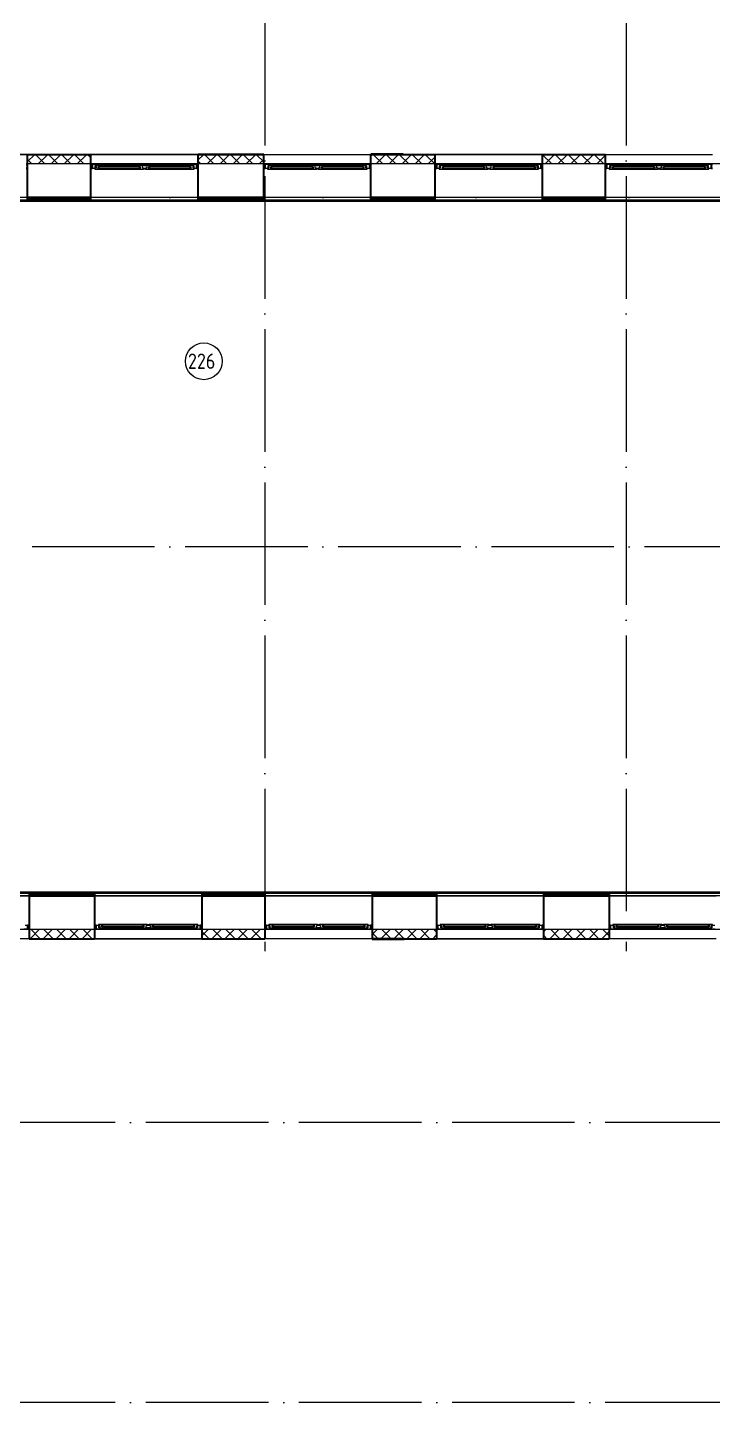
# Model space of a CAD drawing. Header units: millimetres. Extents: x -88595 to 880822, y -1054509 to -148035.
# Drawn here: x 280438 to 291622, y -255522 to -233074 of the extents above; entities that cross this region are included whole.
import ezdxf

# ---------------------------------------------------------------- set-up
doc = ezdxf.new("R2010")
doc.units = ezdxf.units.MM
doc.linetypes.add('ADSK_Линия сетки', pattern=[25, 20, -2.5, 0, -2.5])
for name, color, linetype, lineweight in [('_ Окна', 7, 'Continuous', 30), ('Марки помещений', 7, 'Continuous', 20), ('Оборудование', 7, 'Continuous', 18), ('Окна', 7, 'Continuous', 9), ('Оси', 7, 'Continuous', 9), ('Стены внутренние', 7, 'Continuous', 18), ('Стены наружные', 7, 'Continuous', 18), ('Стены штриховка', 7, 'Continuous', 9)]:
    doc.layers.add(name, color=color, linetype=linetype, lineweight=lineweight)
doc.styles.add('GOST Common_2', font='GOST_Common.ttf', dxfattribs={"width": 0.9, "height": 350})

# ---------------------------------------------------------------- blocks, each defined once
blk = doc.blocks.new('2 этаж')
at = {"layer": '_ Окна'}
for p, q in [((309773, 692497), (309748, 692497)), ((309748, 692439), (309773, 692439)), ((310833, 692497), (310808, 692497)), ((310808, 692439), (310833, 692439)), ((310833, 692439), (310833, 692497)), ((310931, 692463), (310928, 692463)), ((310928, 692463), (310928, 692431)), ((310928, 692431), (310931, 692431)), ((311608, 692463), (310931, 692463)), ((310931, 692463), (310931, 692431)), ((310931, 692431), (310931, 692463)), ((310931, 692431), (311608, 692431)), ((311608, 692431), (311608, 692463)), ((311608, 692463), (311608, 692431)), ((311611, 692463), (311608, 692463)), ((311608, 692431), (311611, 692431)), ((311611, 692431), (311611, 692463)), ((311758, 692463), (311755, 692463)), ((311755, 692463), (311755, 692431)), ((311755, 692431), (311758, 692431)), ((312435, 692463), (311758, 692463)), ((311758, 692463), (311758, 692431)), ((311758, 692431), (311758, 692463)), ((311758, 692431), (312435, 692431)), ((312435, 692431), (312435, 692463)), ((312435, 692463), (312435, 692431)), ((312438, 692463), (312435, 692463)), ((312435, 692431), (312438, 692431)), ((312438, 692431), (312438, 692463)), ((312558, 692497), (312533, 692497)), ((312533, 692497), (312533, 692439)), ((312533, 692439), (312558, 692439)), ((313653, 692497), (313628, 692497)), ((313628, 692439), (313653, 692439)), ((313653, 692439), (313653, 692497)), ((313751, 692463), (313748, 692463)), ((313748, 692463), (313748, 692431)), ((313748, 692431), (313751, 692431)), ((314428, 692463), (313751, 692463)), ((313751, 692463), (313751, 692431)), ((313751, 692431), (313751, 692463)), ((313751, 692431), (314428, 692431)), ((314428, 692431), (314428, 692463)), ((314428, 692463), (314428, 692431)), ((314431, 692463), (314428, 692463)), ((314428, 692431), (314431, 692431)), ((314431, 692431), (314431, 692463)), ((314578, 692463), (314575, 692463)), ((314575, 692463), (314575, 692431)), ((314575, 692431), (314578, 692431)), ((315255, 692463), (314578, 692463)), ((314578, 692463), (314578, 692431)), ((314578, 692431), (314578, 692463)), ((314578, 692431), (315255, 692431)), ((315255, 692431), (315255, 692463)), ((315255, 692463), (315255, 692431)), ((315258, 692463), (315255, 692463)), ((315255, 692431), (315258, 692431)), ((315258, 692431), (315258, 692463)), ((315378, 692497), (315353, 692497)), ((315353, 692497), (315353, 692439)), ((315353, 692439), (315378, 692439)), ((316453, 692497), (316428, 692497)), ((316428, 692439), (316453, 692439)), ((316453, 692439), (316453, 692497)), ((316551, 692463), (316548, 692463)), ((316548, 692463), (316548, 692431)), ((316548, 692431), (316551, 692431)), ((317228, 692463), (316551, 692463)), ((316551, 692463), (316551, 692431)), ((316551, 692431), (316551, 692463)), ((316551, 692431), (317228, 692431)), ((317228, 692431), (317228, 692463)), ((317228, 692463), (317228, 692431)), ((317231, 692463), (317228, 692463)), ((317228, 692431), (317231, 692431)), ((317231, 692431), (317231, 692463)), ((317378, 692463), (317375, 692463)), ((317375, 692463), (317375, 692431)), ((317375, 692431), (317378, 692431)), ((318055, 692463), (317378, 692463)), ((317378, 692463), (317378, 692431)), ((317378, 692431), (317378, 692463)), ((317378, 692431), (318055, 692431)), ((318055, 692431), (318055, 692463)), ((318055, 692463), (318055, 692431)), ((318058, 692463), (318055, 692463)), ((318055, 692431), (318058, 692431)), ((318058, 692431), (318058, 692463)), ((318178, 692497), (318153, 692497)), ((318153, 692497), (318153, 692439)), ((318153, 692439), (318178, 692439)), ((319233, 692497), (319208, 692497)), ((319208, 692439), (319233, 692439)), ((319233, 692439), (319233, 692497)), ((319331, 692463), (319328, 692463)), ((319328, 692463), (319328, 692431)), ((319328, 692431), (319331, 692431)), ((320008, 692463), (319331, 692463)), ((319331, 692463), (319331, 692431)), ((319331, 692431), (319331, 692463)), ((319331, 692431), (320008, 692431)), ((320008, 692431), (320008, 692463)), ((320008, 692463), (320008, 692431)), ((320011, 692463), (320008, 692463)), ((320008, 692431), (320011, 692431)), ((320011, 692431), (320011, 692463)), ((320158, 692463), (320155, 692463)), ((320155, 692463), (320155, 692431)), ((320155, 692431), (320158, 692431)), ((320835, 692463), (320158, 692463)), ((320158, 692463), (320158, 692431)), ((320158, 692431), (320158, 692463)), ((320158, 692431), (320835, 692431)), ((320835, 692431), (320835, 692463)), ((320835, 692463), (320835, 692431)), ((320838, 692463), (320835, 692463)), ((320835, 692431), (320838, 692431)), ((320838, 692431), (320838, 692463)), ((320958, 692497), (320933, 692497)), ((320933, 692497), (320933, 692439)), ((320933, 692439), (320958, 692439)), ((309798, 680075), (309773, 680075)), ((309773, 680075), (309773, 680017)), ((309773, 680017), (309798, 680017)), ((310893, 680075), (310868, 680075)), ((310868, 680017), (310893, 680017)), ((310893, 680017), (310893, 680075)), ((310991, 680083), (310988, 680083)), ((310988, 680083), (310988, 680051)), ((310988, 680051), (310991, 680051)), ((311668, 680083), (310991, 680083)), ((310991, 680083), (310991, 680051)), ((310991, 680051), (310991, 680083)), ((310991, 680051), (311668, 680051)), ((311668, 680051), (311668, 680083)), ((311668, 680083), (311668, 680051)), ((311671, 680083), (311668, 680083)), ((311668, 680051), (311671, 680051)), ((311671, 680051), (311671, 680083)), ((311818, 680083), (311815, 680083)), ((311815, 680083), (311815, 680051)), ((311815, 680051), (311818, 680051)), ((312495, 680083), (311818, 680083)), ((311818, 680083), (311818, 680051)), ((311818, 680051), (311818, 680083)), ((311818, 680051), (312495, 680051)), ((312495, 680051), (312495, 680083)), ((312495, 680083), (312495, 680051)), ((312498, 680083), (312495, 680083)), ((312495, 680051), (312498, 680051)), ((312498, 680051), (312498, 680083)), ((312618, 680075), (312593, 680075)), ((312593, 680075), (312593, 680017)), ((312593, 680017), (312618, 680017)), ((313673, 680075), (313648, 680075)), ((313648, 680017), (313673, 680017)), ((313673, 680017), (313673, 680075)), ((313771, 680083), (313768, 680083)), ((313768, 680083), (313768, 680051)), ((313768, 680051), (313771, 680051)), ((314448, 680083), (313771, 680083)), ((313771, 680083), (313771, 680051)), ((313771, 680051), (313771, 680083)), ((313771, 680051), (314448, 680051)), ((314448, 680051), (314448, 680083)), ((314448, 680083), (314448, 680051)), ((314451, 680083), (314448, 680083)), ((314448, 680051), (314451, 680051)), ((314451, 680051), (314451, 680083)), ((314598, 680083), (314595, 680083)), ((314595, 680083), (314595, 680051)), ((314595, 680051), (314598, 680051)), ((315275, 680083), (314598, 680083)), ((314598, 680083), (314598, 680051)), ((314598, 680051), (314598, 680083)), ((314598, 680051), (315275, 680051)), ((315275, 680051), (315275, 680083)), ((315275, 680083), (315275, 680051)), ((315278, 680083), (315275, 680083)), ((315275, 680051), (315278, 680051)), ((315278, 680051), (315278, 680083)), ((315398, 680075), (315373, 680075)), ((315373, 680075), (315373, 680017)), ((315373, 680017), (315398, 680017)), ((316473, 680075), (316448, 680075)), ((316448, 680017), (316473, 680017)), ((316473, 680017), (316473, 680075)), ((316571, 680083), (316568, 680083)), ((316568, 680083), (316568, 680051)), ((316568, 680051), (316571, 680051)), ((317248, 680083), (316571, 680083)), ((316571, 680083), (316571, 680051)), ((316571, 680051), (316571, 680083)), ((316571, 680051), (317248, 680051)), ((317248, 680051), (317248, 680083)), ((317248, 680083), (317248, 680051)), ((317251, 680083), (317248, 680083)), ((317248, 680051), (317251, 680051)), ((317251, 680051), (317251, 680083)), ((317398, 680083), (317395, 680083)), ((317395, 680083), (317395, 680051)), ((317395, 680051), (317398, 680051)), ((318075, 680083), (317398, 680083)), ((317398, 680083), (317398, 680051)), ((317398, 680051), (317398, 680083)), ((317398, 680051), (318075, 680051)), ((318075, 680051), (318075, 680083)), ((318075, 680083), (318075, 680051)), ((318078, 680083), (318075, 680083)), ((318075, 680051), (318078, 680051)), ((318078, 680051), (318078, 680083)), ((318198, 680075), (318173, 680075)), ((318173, 680075), (318173, 680017)), ((318173, 680017), (318198, 680017)), ((319293, 680075), (319268, 680075)), ((319268, 680017), (319293, 680017)), ((319293, 680017), (319293, 680075)), ((319391, 680083), (319388, 680083)), ((319388, 680083), (319388, 680051)), ((319388, 680051), (319391, 680051)), ((320068, 680083), (319391, 680083)), ((319391, 680083), (319391, 680051)), ((319391, 680051), (319391, 680083)), ((319391, 680051), (320068, 680051)), ((320068, 680051), (320068, 680083)), ((320068, 680083), (320068, 680051)), ((320071, 680083), (320068, 680083)), ((320068, 680051), (320071, 680051)), ((320071, 680051), (320071, 680083)), ((320218, 680083), (320215, 680083)), ((320215, 680083), (320215, 680051)), ((320215, 680051), (320218, 680051)), ((320895, 680083), (320218, 680083)), ((320218, 680083), (320218, 680051)), ((320218, 680051), (320218, 680083)), ((320218, 680051), (320895, 680051)), ((320895, 680051), (320895, 680083)), ((320895, 680083), (320895, 680051)), ((320898, 680083), (320895, 680083)), ((320895, 680051), (320898, 680051)), ((320898, 680051), (320898, 680083))]:
    blk.add_line(p, q, dxfattribs=at)
at = {"layer": '_ Окна', "lineweight": 18}
for p, q in [((310892, 692497), (310833, 692497)), ((310833, 692497), (310833, 692439)), ((310833, 692439), (310871, 692439)), ((310891, 692439), (310871, 692439)), ((310871, 692439), (310871, 692422)), ((310871, 692422), (310927, 692422)), ((310879, 692439), (310879, 692480)), ((310879, 692480), (310891, 692480)), ((310891, 692480), (310891, 692439)), ((310941, 692480), (310891, 692480)), ((310897, 692480), (310892, 692497)), ((310927, 692422), (310928, 692423)), ((310928, 692431), (310928, 692463)), ((310928, 692463), (310946, 692463)), ((310946, 692431), (310928, 692431)), ((310928, 692423), (310929, 692422)), ((310929, 692422), (310943, 692422)), ((310946, 692463), (310941, 692480)), ((310943, 692422), (310946, 692431)), ((311597, 692480), (311593, 692463)), ((311593, 692463), (311611, 692463)), ((311611, 692431), (311593, 692431)), ((311593, 692431), (311595, 692422)), ((311595, 692422), (311610, 692422)), ((311648, 692480), (311597, 692480)), ((311610, 692422), (311611, 692423)), ((311611, 692463), (311611, 692431)), ((311611, 692423), (311612, 692422)), ((311612, 692422), (311668, 692422)), ((311648, 692439), (311648, 692480)), ((311668, 692439), (311648, 692439)), ((311668, 692422), (311668, 692439)), ((311718, 692439), (311698, 692439)), ((311698, 692439), (311698, 692422)), ((311698, 692422), (311754, 692422)), ((311718, 692480), (311718, 692439)), ((311768, 692480), (311718, 692480)), ((311754, 692422), (311755, 692423)), ((311755, 692431), (311755, 692463)), ((311755, 692463), (311773, 692463)), ((311773, 692431), (311755, 692431)), ((311755, 692423), (311756, 692422)), ((311756, 692422), (311770, 692422)), ((311773, 692463), (311768, 692480)), ((311770, 692422), (311773, 692431)), ((312424, 692480), (312420, 692463)), ((312420, 692463), (312438, 692463)), ((312438, 692431), (312420, 692431)), ((312420, 692431), (312422, 692422)), ((312422, 692422), (312437, 692422)), ((312475, 692480), (312424, 692480)), ((312437, 692422), (312438, 692423)), ((312438, 692463), (312438, 692431)), ((312438, 692423), (312439, 692422)), ((312439, 692422), (312495, 692422)), ((312473, 692497), (312469, 692480)), ((312533, 692497), (312473, 692497)), ((312475, 692439), (312475, 692480)), ((312475, 692480), (312487, 692480)), ((312495, 692439), (312475, 692439)), ((312487, 692480), (312487, 692439)), ((312495, 692422), (312495, 692439)), ((312495, 692439), (312533, 692439)), ((312533, 692439), (312533, 692497)), ((313712, 692497), (313653, 692497)), ((313653, 692497), (313653, 692439)), ((313653, 692439), (313691, 692439)), ((313711, 692439), (313691, 692439)), ((313691, 692439), (313691, 692422)), ((313691, 692422), (313747, 692422)), ((313699, 692439), (313699, 692480)), ((313699, 692480), (313711, 692480)), ((313711, 692480), (313711, 692439)), ((313761, 692480), (313711, 692480)), ((313717, 692480), (313712, 692497)), ((313747, 692422), (313748, 692423)), ((313748, 692431), (313748, 692463)), ((313748, 692463), (313766, 692463)), ((313766, 692431), (313748, 692431)), ((313748, 692423), (313749, 692422)), ((313749, 692422), (313763, 692422)), ((313766, 692463), (313761, 692480)), ((313763, 692422), (313766, 692431)), ((314417, 692480), (314413, 692463)), ((314413, 692463), (314431, 692463)), ((314431, 692431), (314413, 692431)), ((314413, 692431), (314415, 692422)), ((314415, 692422), (314430, 692422)), ((314468, 692480), (314417, 692480)), ((314430, 692422), (314431, 692423)), ((314431, 692463), (314431, 692431)), ((314431, 692423), (314432, 692422)), ((314432, 692422), (314488, 692422)), ((314468, 692439), (314468, 692480)), ((314488, 692439), (314468, 692439)), ((314488, 692422), (314488, 692439)), ((314538, 692439), (314518, 692439)), ((314518, 692439), (314518, 692422)), ((314518, 692422), (314574, 692422)), ((314538, 692480), (314538, 692439)), ((314588, 692480), (314538, 692480)), ((314574, 692422), (314575, 692423)), ((314575, 692431), (314575, 692463)), ((314575, 692463), (314593, 692463)), ((314593, 692431), (314575, 692431)), ((314575, 692423), (314576, 692422)), ((314576, 692422), (314590, 692422)), ((314593, 692463), (314588, 692480)), ((314590, 692422), (314593, 692431)), ((315244, 692480), (315240, 692463)), ((315240, 692463), (315258, 692463)), ((315258, 692431), (315240, 692431)), ((315240, 692431), (315242, 692422)), ((315242, 692422), (315257, 692422)), ((315295, 692480), (315244, 692480)), ((315257, 692422), (315258, 692423)), ((315258, 692463), (315258, 692431)), ((315258, 692423), (315259, 692422)), ((315259, 692422), (315315, 692422)), ((315293, 692497), (315289, 692480)), ((315353, 692497), (315293, 692497)), ((315295, 692439), (315295, 692480)), ((315295, 692480), (315307, 692480)), ((315315, 692439), (315295, 692439)), ((315307, 692480), (315307, 692439)), ((315315, 692422), (315315, 692439)), ((315315, 692439), (315353, 692439)), ((315353, 692439), (315353, 692497)), ((316512, 692497), (316453, 692497)), ((316453, 692497), (316453, 692439)), ((316453, 692439), (316491, 692439)), ((316511, 692439), (316491, 692439)), ((316491, 692439), (316491, 692422)), ((316491, 692422), (316547, 692422)), ((316499, 692439), (316499, 692480)), ((316499, 692480), (316511, 692480)), ((316511, 692480), (316511, 692439)), ((316561, 692480), (316511, 692480)), ((316517, 692480), (316512, 692497)), ((316547, 692422), (316548, 692423)), ((316548, 692431), (316548, 692463)), ((316548, 692463), (316566, 692463)), ((316566, 692431), (316548, 692431)), ((316548, 692423), (316549, 692422)), ((316549, 692422), (316563, 692422)), ((316566, 692463), (316561, 692480)), ((316563, 692422), (316566, 692431)), ((317217, 692480), (317213, 692463)), ((317213, 692463), (317231, 692463)), ((317231, 692431), (317213, 692431)), ((317213, 692431), (317215, 692422)), ((317215, 692422), (317230, 692422)), ((317268, 692480), (317217, 692480)), ((317230, 692422), (317231, 692423)), ((317231, 692463), (317231, 692431)), ((317231, 692423), (317232, 692422)), ((317232, 692422), (317288, 692422)), ((317268, 692439), (317268, 692480)), ((317288, 692439), (317268, 692439)), ((317288, 692422), (317288, 692439)), ((317338, 692439), (317318, 692439)), ((317318, 692439), (317318, 692422)), ((317318, 692422), (317374, 692422)), ((317338, 692480), (317338, 692439)), ((317388, 692480), (317338, 692480)), ((317374, 692422), (317375, 692423)), ((317375, 692431), (317375, 692463)), ((317375, 692463), (317393, 692463)), ((317393, 692431), (317375, 692431)), ((317375, 692423), (317376, 692422)), ((317376, 692422), (317390, 692422)), ((317393, 692463), (317388, 692480)), ((317390, 692422), (317393, 692431)), ((318044, 692480), (318040, 692463)), ((318040, 692463), (318058, 692463)), ((318058, 692431), (318040, 692431)), ((318040, 692431), (318042, 692422)), ((318042, 692422), (318057, 692422)), ((318095, 692480), (318044, 692480)), ((318057, 692422), (318058, 692423)), ((318058, 692463), (318058, 692431)), ((318058, 692423), (318059, 692422)), ((318059, 692422), (318115, 692422)), ((318093, 692497), (318089, 692480)), ((318153, 692497), (318093, 692497)), ((318095, 692439), (318095, 692480)), ((318095, 692480), (318107, 692480)), ((318115, 692439), (318095, 692439)), ((318107, 692480), (318107, 692439)), ((318115, 692422), (318115, 692439)), ((318115, 692439), (318153, 692439)), ((318153, 692439), (318153, 692497)), ((319292, 692497), (319233, 692497)), ((319233, 692497), (319233, 692439)), ((319233, 692439), (319271, 692439)), ((319291, 692439), (319271, 692439)), ((319271, 692439), (319271, 692422)), ((319271, 692422), (319327, 692422)), ((319279, 692439), (319279, 692480)), ((319279, 692480), (319291, 692480)), ((319291, 692480), (319291, 692439)), ((319341, 692480), (319291, 692480)), ((319297, 692480), (319292, 692497)), ((319327, 692422), (319328, 692423)), ((319328, 692431), (319328, 692463)), ((319328, 692463), (319346, 692463)), ((319346, 692431), (319328, 692431)), ((319328, 692423), (319329, 692422)), ((319329, 692422), (319343, 692422)), ((319346, 692463), (319341, 692480)), ((319343, 692422), (319346, 692431)), ((319997, 692480), (319993, 692463)), ((319993, 692463), (320011, 692463)), ((320011, 692431), (319993, 692431)), ((319993, 692431), (319995, 692422)), ((319995, 692422), (320010, 692422)), ((320048, 692480), (319997, 692480)), ((320010, 692422), (320011, 692423)), ((320011, 692463), (320011, 692431)), ((320011, 692423), (320012, 692422)), ((320012, 692422), (320068, 692422)), ((320048, 692439), (320048, 692480)), ((320068, 692439), (320048, 692439)), ((320068, 692422), (320068, 692439)), ((320118, 692439), (320098, 692439)), ((320098, 692439), (320098, 692422)), ((320098, 692422), (320154, 692422)), ((320118, 692480), (320118, 692439)), ((320168, 692480), (320118, 692480)), ((320154, 692422), (320155, 692423)), ((320155, 692431), (320155, 692463)), ((320155, 692463), (320173, 692463)), ((320173, 692431), (320155, 692431)), ((320155, 692423), (320156, 692422)), ((320156, 692422), (320170, 692422)), ((320173, 692463), (320168, 692480)), ((320170, 692422), (320173, 692431)), ((320824, 692480), (320820, 692463)), ((320820, 692463), (320838, 692463)), ((320838, 692431), (320820, 692431)), ((320820, 692431), (320822, 692422)), ((320822, 692422), (320837, 692422)), ((320875, 692480), (320824, 692480)), ((320837, 692422), (320838, 692423)), ((320838, 692463), (320838, 692431)), ((320838, 692423), (320839, 692422)), ((320839, 692422), (320895, 692422)), ((320873, 692497), (320869, 692480)), ((320933, 692497), (320873, 692497)), ((320875, 692439), (320875, 692480)), ((320875, 692480), (320887, 692480)), ((320895, 692439), (320875, 692439)), ((320887, 692480), (320887, 692439)), ((320895, 692422), (320895, 692439)), ((320895, 692439), (320933, 692439)), ((320933, 692439), (320933, 692497)), ((309713, 680017), (309773, 680017)), ((309773, 680075), (309735, 680075)), ((309773, 680017), (309773, 680075)), ((310931, 680075), (310893, 680075)), ((310893, 680075), (310893, 680017)), ((310893, 680017), (310952, 680017)), ((310987, 680092), (310931, 680092)), ((310931, 680092), (310931, 680075)), ((310931, 680075), (310951, 680075)), ((310939, 680034), (310939, 680075)), ((310951, 680034), (310939, 680034)), ((310951, 680075), (310951, 680034)), ((310951, 680034), (311001, 680034)), ((310952, 680017), (310957, 680034)), ((310988, 680091), (310987, 680092)), ((310989, 680092), (310988, 680091)), ((310988, 680051), (310988, 680083)), ((310988, 680083), (311006, 680083)), ((311006, 680051), (310988, 680051)), ((311003, 680092), (310989, 680092)), ((311001, 680034), (311006, 680051)), ((311006, 680083), (311003, 680092)), ((311655, 680092), (311653, 680083)), ((311653, 680083), (311671, 680083)), ((311671, 680051), (311653, 680051)), ((311653, 680051), (311657, 680034)), ((311670, 680092), (311655, 680092)), ((311657, 680034), (311708, 680034)), ((311671, 680091), (311670, 680092)), ((311672, 680092), (311671, 680091)), ((311671, 680083), (311671, 680051)), ((311728, 680092), (311672, 680092)), ((311708, 680034), (311708, 680075)), ((311708, 680075), (311728, 680075)), ((311728, 680075), (311728, 680092)), ((311814, 680092), (311758, 680092)), ((311758, 680092), (311758, 680075)), ((311758, 680075), (311778, 680075)), ((311778, 680075), (311778, 680034)), ((311778, 680034), (311828, 680034)), ((311815, 680091), (311814, 680092)), ((311816, 680092), (311815, 680091)), ((311815, 680051), (311815, 680083)), ((311815, 680083), (311833, 680083)), ((311833, 680051), (311815, 680051)), ((311830, 680092), (311816, 680092)), ((311828, 680034), (311833, 680051)), ((311833, 680083), (311830, 680092)), ((312482, 680092), (312480, 680083)), ((312480, 680083), (312498, 680083)), ((312498, 680051), (312480, 680051)), ((312480, 680051), (312484, 680034)), ((312497, 680092), (312482, 680092)), ((312484, 680034), (312535, 680034)), ((312498, 680091), (312497, 680092)), ((312499, 680092), (312498, 680091)), ((312498, 680083), (312498, 680051)), ((312555, 680092), (312499, 680092)), ((312529, 680034), (312533, 680017)), ((312533, 680017), (312593, 680017)), ((312535, 680034), (312535, 680075)), ((312535, 680075), (312555, 680075)), ((312547, 680034), (312535, 680034)), ((312547, 680075), (312547, 680034)), ((312555, 680075), (312555, 680092)), ((312593, 680075), (312555, 680075)), ((312593, 680017), (312593, 680075)), ((313711, 680075), (313673, 680075)), ((313673, 680075), (313673, 680017)), ((313673, 680017), (313732, 680017)), ((313767, 680092), (313711, 680092)), ((313711, 680092), (313711, 680075)), ((313711, 680075), (313731, 680075)), ((313719, 680034), (313719, 680075)), ((313731, 680034), (313719, 680034)), ((313731, 680075), (313731, 680034)), ((313731, 680034), (313781, 680034)), ((313732, 680017), (313737, 680034)), ((313768, 680091), (313767, 680092)), ((313769, 680092), (313768, 680091)), ((313768, 680051), (313768, 680083)), ((313768, 680083), (313786, 680083)), ((313786, 680051), (313768, 680051)), ((313783, 680092), (313769, 680092)), ((313781, 680034), (313786, 680051)), ((313786, 680083), (313783, 680092)), ((314435, 680092), (314433, 680083)), ((314433, 680083), (314451, 680083)), ((314451, 680051), (314433, 680051)), ((314433, 680051), (314437, 680034)), ((314450, 680092), (314435, 680092)), ((314437, 680034), (314488, 680034)), ((314451, 680091), (314450, 680092)), ((314452, 680092), (314451, 680091)), ((314451, 680083), (314451, 680051)), ((314508, 680092), (314452, 680092)), ((314488, 680034), (314488, 680075)), ((314488, 680075), (314508, 680075)), ((314508, 680075), (314508, 680092)), ((314594, 680092), (314538, 680092)), ((314538, 680092), (314538, 680075)), ((314538, 680075), (314558, 680075)), ((314558, 680075), (314558, 680034)), ((314558, 680034), (314608, 680034)), ((314595, 680091), (314594, 680092)), ((314596, 680092), (314595, 680091)), ((314595, 680051), (314595, 680083)), ((314595, 680083), (314613, 680083)), ((314613, 680051), (314595, 680051)), ((314610, 680092), (314596, 680092)), ((314608, 680034), (314613, 680051)), ((314613, 680083), (314610, 680092)), ((315262, 680092), (315260, 680083)), ((315260, 680083), (315278, 680083)), ((315278, 680051), (315260, 680051)), ((315260, 680051), (315264, 680034)), ((315277, 680092), (315262, 680092)), ((315264, 680034), (315315, 680034)), ((315278, 680091), (315277, 680092)), ((315279, 680092), (315278, 680091)), ((315278, 680083), (315278, 680051)), ((315335, 680092), (315279, 680092)), ((315309, 680034), (315313, 680017)), ((315313, 680017), (315373, 680017)), ((315315, 680034), (315315, 680075)), ((315315, 680075), (315335, 680075)), ((315327, 680034), (315315, 680034)), ((315327, 680075), (315327, 680034)), ((315335, 680075), (315335, 680092)), ((315373, 680075), (315335, 680075)), ((315373, 680017), (315373, 680075)), ((316511, 680075), (316473, 680075)), ((316473, 680075), (316473, 680017)), ((316473, 680017), (316532, 680017)), ((316567, 680092), (316511, 680092)), ((316511, 680092), (316511, 680075)), ((316511, 680075), (316531, 680075)), ((316519, 680034), (316519, 680075)), ((316531, 680034), (316519, 680034)), ((316531, 680075), (316531, 680034)), ((316531, 680034), (316581, 680034)), ((316532, 680017), (316537, 680034)), ((316568, 680091), (316567, 680092)), ((316569, 680092), (316568, 680091)), ((316568, 680051), (316568, 680083)), ((316568, 680083), (316586, 680083)), ((316586, 680051), (316568, 680051)), ((316583, 680092), (316569, 680092)), ((316581, 680034), (316586, 680051)), ((316586, 680083), (316583, 680092)), ((317235, 680092), (317233, 680083)), ((317233, 680083), (317251, 680083)), ((317251, 680051), (317233, 680051)), ((317233, 680051), (317237, 680034)), ((317250, 680092), (317235, 680092)), ((317237, 680034), (317288, 680034)), ((317251, 680091), (317250, 680092)), ((317252, 680092), (317251, 680091)), ((317251, 680083), (317251, 680051)), ((317308, 680092), (317252, 680092)), ((317288, 680034), (317288, 680075)), ((317288, 680075), (317308, 680075)), ((317308, 680075), (317308, 680092)), ((317394, 680092), (317338, 680092)), ((317338, 680092), (317338, 680075)), ((317338, 680075), (317358, 680075)), ((317358, 680075), (317358, 680034)), ((317358, 680034), (317408, 680034)), ((317395, 680091), (317394, 680092)), ((317396, 680092), (317395, 680091)), ((317395, 680051), (317395, 680083)), ((317395, 680083), (317413, 680083)), ((317413, 680051), (317395, 680051)), ((317410, 680092), (317396, 680092)), ((317408, 680034), (317413, 680051)), ((317413, 680083), (317410, 680092)), ((318062, 680092), (318060, 680083)), ((318060, 680083), (318078, 680083)), ((318078, 680051), (318060, 680051)), ((318060, 680051), (318064, 680034)), ((318077, 680092), (318062, 680092)), ((318064, 680034), (318115, 680034)), ((318078, 680091), (318077, 680092)), ((318079, 680092), (318078, 680091)), ((318078, 680083), (318078, 680051)), ((318135, 680092), (318079, 680092)), ((318109, 680034), (318113, 680017)), ((318113, 680017), (318173, 680017)), ((318115, 680034), (318115, 680075)), ((318115, 680075), (318135, 680075)), ((318127, 680034), (318115, 680034)), ((318127, 680075), (318127, 680034)), ((318135, 680075), (318135, 680092)), ((318173, 680075), (318135, 680075)), ((318173, 680017), (318173, 680075)), ((319331, 680075), (319293, 680075)), ((319293, 680075), (319293, 680017)), ((319293, 680017), (319352, 680017)), ((319387, 680092), (319331, 680092)), ((319331, 680092), (319331, 680075)), ((319331, 680075), (319351, 680075)), ((319339, 680034), (319339, 680075)), ((319351, 680034), (319339, 680034)), ((319351, 680075), (319351, 680034)), ((319351, 680034), (319401, 680034)), ((319352, 680017), (319357, 680034)), ((319388, 680091), (319387, 680092)), ((319389, 680092), (319388, 680091)), ((319388, 680051), (319388, 680083)), ((319388, 680083), (319406, 680083)), ((319406, 680051), (319388, 680051)), ((319403, 680092), (319389, 680092)), ((319401, 680034), (319406, 680051)), ((319406, 680083), (319403, 680092)), ((320055, 680092), (320053, 680083)), ((320053, 680083), (320071, 680083)), ((320071, 680051), (320053, 680051)), ((320053, 680051), (320057, 680034)), ((320070, 680092), (320055, 680092)), ((320057, 680034), (320108, 680034)), ((320071, 680091), (320070, 680092)), ((320072, 680092), (320071, 680091)), ((320071, 680083), (320071, 680051)), ((320128, 680092), (320072, 680092)), ((320108, 680034), (320108, 680075)), ((320108, 680075), (320128, 680075)), ((320128, 680075), (320128, 680092)), ((320214, 680092), (320158, 680092)), ((320158, 680092), (320158, 680075)), ((320158, 680075), (320178, 680075)), ((320178, 680075), (320178, 680034)), ((320178, 680034), (320228, 680034)), ((320215, 680091), (320214, 680092)), ((320216, 680092), (320215, 680091)), ((320215, 680051), (320215, 680083)), ((320215, 680083), (320233, 680083)), ((320233, 680051), (320215, 680051)), ((320230, 680092), (320216, 680092)), ((320228, 680034), (320233, 680051)), ((320233, 680083), (320230, 680092)), ((320882, 680092), (320880, 680083)), ((320880, 680083), (320898, 680083)), ((320898, 680051), (320880, 680051)), ((320880, 680051), (320884, 680034)), ((320897, 680092), (320882, 680092)), ((320884, 680034), (320935, 680034)), ((320898, 680091), (320897, 680092)), ((320899, 680092), (320898, 680091)), ((320898, 680083), (320898, 680051)), ((320955, 680092), (320899, 680092)), ((320929, 680034), (320933, 680017)), ((320933, 680017), (320993, 680017)), ((320935, 680034), (320935, 680075)), ((320935, 680075), (320955, 680075)), ((320947, 680034), (320935, 680034)), ((320947, 680075), (320947, 680034)), ((320955, 680075), (320955, 680092)), ((320993, 680075), (320955, 680075))]:
    blk.add_line(p, q, dxfattribs=at)
at = {"layer": 'Марки помещений'}
blk.add_circle((312650, 689284), 300, dxfattribs=at)
at = {"layer": 'Окна'}
for p, q in [((312473, 692497), (310892, 692497)), ((310927, 692422), (310929, 692422)), ((311597, 692480), (310941, 692480)), ((310943, 692422), (311595, 692422)), ((311610, 692422), (311612, 692422)), ((311648, 692480), (311718, 692480)), ((311668, 692439), (311698, 692439)), ((311698, 692422), (311668, 692422)), ((311754, 692422), (311756, 692422)), ((312424, 692480), (311768, 692480)), ((311770, 692422), (312422, 692422)), ((312437, 692422), (312439, 692422)), ((315293, 692497), (313712, 692497)), ((313747, 692422), (313749, 692422)), ((314417, 692480), (313761, 692480)), ((313763, 692422), (314415, 692422)), ((314430, 692422), (314432, 692422)), ((314468, 692480), (314538, 692480)), ((314488, 692439), (314518, 692439)), ((314518, 692422), (314488, 692422)), ((314574, 692422), (314576, 692422)), ((315244, 692480), (314588, 692480)), ((314590, 692422), (315242, 692422)), ((315257, 692422), (315259, 692422)), ((318093, 692497), (316512, 692497)), ((316547, 692422), (316549, 692422)), ((317217, 692480), (316561, 692480)), ((316563, 692422), (317215, 692422)), ((317230, 692422), (317232, 692422)), ((317268, 692480), (317338, 692480)), ((317288, 692439), (317318, 692439)), ((317318, 692422), (317288, 692422)), ((317374, 692422), (317376, 692422)), ((318044, 692480), (317388, 692480)), ((317390, 692422), (318042, 692422)), ((318057, 692422), (318059, 692422)), ((320873, 692497), (319292, 692497)), ((319327, 692422), (319329, 692422)), ((319997, 692480), (319341, 692480)), ((319343, 692422), (319995, 692422)), ((320010, 692422), (320012, 692422)), ((320048, 692480), (320118, 692480)), ((320068, 692439), (320098, 692439)), ((320098, 692422), (320068, 692422)), ((320154, 692422), (320156, 692422)), ((320824, 692480), (320168, 692480)), ((320170, 692422), (320822, 692422)), ((320837, 692422), (320839, 692422)), ((310952, 680017), (312533, 680017)), ((310989, 680092), (310987, 680092)), ((311001, 680034), (311657, 680034)), ((311655, 680092), (311003, 680092)), ((311672, 680092), (311670, 680092)), ((311778, 680034), (311708, 680034)), ((311728, 680092), (311758, 680092)), ((311758, 680075), (311728, 680075)), ((311816, 680092), (311814, 680092)), ((311828, 680034), (312484, 680034)), ((312482, 680092), (311830, 680092)), ((312499, 680092), (312497, 680092)), ((313732, 680017), (315313, 680017)), ((313769, 680092), (313767, 680092)), ((313781, 680034), (314437, 680034)), ((314435, 680092), (313783, 680092)), ((314452, 680092), (314450, 680092)), ((314558, 680034), (314488, 680034)), ((314508, 680092), (314538, 680092)), ((314538, 680075), (314508, 680075)), ((314596, 680092), (314594, 680092)), ((314608, 680034), (315264, 680034)), ((315262, 680092), (314610, 680092)), ((315279, 680092), (315277, 680092)), ((316532, 680017), (318113, 680017)), ((316569, 680092), (316567, 680092)), ((316581, 680034), (317237, 680034)), ((317235, 680092), (316583, 680092)), ((317252, 680092), (317250, 680092)), ((317358, 680034), (317288, 680034)), ((317308, 680092), (317338, 680092)), ((317338, 680075), (317308, 680075)), ((317396, 680092), (317394, 680092)), ((317408, 680034), (318064, 680034)), ((318062, 680092), (317410, 680092)), ((318079, 680092), (318077, 680092)), ((319352, 680017), (320933, 680017)), ((319389, 680092), (319387, 680092)), ((319401, 680034), (320057, 680034)), ((320055, 680092), (319403, 680092)), ((320072, 680092), (320070, 680092)), ((320178, 680034), (320108, 680034)), ((320128, 680092), (320158, 680092)), ((320158, 680075), (320128, 680075)), ((320216, 680092), (320214, 680092)), ((320228, 680034), (320884, 680034)), ((320882, 680092), (320230, 680092)), ((320899, 680092), (320897, 680092))]:
    blk.add_line(p, q, dxfattribs=at)
at = {"layer": 'Оси', "linetype": 'ADSK_Линия сетки', "ltscale": 100}
for p, q in [((313648, 697307), (313648, 679652)), ((319548, 697307), (319548, 679652)), ((359348, 691957), (287625, 691957)), ((359348, 686257), (287587, 686257)), ((359348, 680557), (287625, 680557)), ((333705, 676857), (287587, 676857)), ((333705, 672287), (287587, 672287))]:
    blk.add_line(p, q, dxfattribs=at)
at = {"layer": 'Стены внутренние'}
for p, q in [((308023, 692659), (309773, 692659)), ((310808, 692659), (312558, 692659)), ((313628, 692659), (315378, 692659)), ((316428, 692659), (318178, 692659)), ((319208, 692659), (320958, 692659)), ((325253, 692507), (309773, 692507)), ((312558, 692507), (309773, 692507)), ((309773, 691957), (308023, 691957)), ((312558, 691957), (310808, 691957)), ((315378, 691957), (313628, 691957)), ((318178, 691957), (316428, 691957)), ((320958, 691957), (319208, 691957)), ((308048, 680557), (309798, 680557)), ((310868, 680557), (312618, 680557)), ((313648, 680557), (315398, 680557)), ((316448, 680557), (318198, 680557)), ((319268, 680557), (321018, 680557)), ((313648, 680007), (308049, 680007)), ((316448, 680007), (313654, 680007)), ((324746, 680007), (316453, 680007)), ((309798, 679855), (308048, 679855)), ((312618, 679855), (310868, 679855)), ((315398, 679855), (313648, 679855)), ((318198, 679855), (316448, 679855)), ((321018, 679855), (319268, 679855))]:
    blk.add_line(p, q, dxfattribs=at)
at = {"layer": 'Стены внутренние', "lineweight": 30}
for p, q in [((309773, 691957), (309773, 692659)), ((309773, 692659), (310808, 692659)), ((310808, 691957), (310808, 692659)), ((312558, 691957), (312558, 692659)), ((313628, 692659), (312558, 692659)), ((313628, 691957), (313628, 692659)), ((315378, 691957), (315378, 692659)), ((315378, 692659), (316428, 692659)), ((316428, 691957), (316428, 692659)), ((318178, 691957), (318178, 692659)), ((318178, 692659), (319208, 692659)), ((319208, 691957), (319208, 692659)), ((310808, 691957), (309773, 691957)), ((313628, 691957), (312558, 691957)), ((316428, 691957), (315378, 691957)), ((319208, 691957), (318178, 691957)), ((309798, 680557), (310868, 680557)), ((309798, 680557), (309798, 679855)), ((310868, 680557), (310868, 679855)), ((312618, 680557), (313648, 680557)), ((312618, 680557), (312618, 679855)), ((313648, 680557), (313648, 679855)), ((315398, 680557), (316448, 680557)), ((315398, 680557), (315398, 679855)), ((316448, 680557), (316448, 679855)), ((318198, 680557), (319268, 680557)), ((318198, 680557), (318198, 679855)), ((319268, 680557), (319268, 679855)), ((309798, 679855), (310868, 679855)), ((312618, 679855), (313648, 679855)), ((315398, 679855), (316448, 679855)), ((318198, 679855), (319268, 679855))]:
    blk.add_line(p, q, dxfattribs=at)
at = {"layer": 'Стены внутренние', "linetype": 'Continuous', "lineweight": 9}
for p, q in [((309773, 692544), (309885, 692657)), ((309845, 692507), (309773, 692579)), ((310057, 692507), (309907, 692657)), ((309923, 692659), (309922, 692657)), ((309947, 692507), (310097, 692657)), ((310269, 692507), (310119, 692657)), ((310160, 692507), (310310, 692657)), ((310481, 692507), (310331, 692657)), ((310372, 692507), (310522, 692657)), ((310693, 692507), (310543, 692657)), ((310584, 692507), (310734, 692657)), ((310806, 692607), (310756, 692657)), ((310796, 692507), (310808, 692518)), ((312558, 692571), (312643, 692657)), ((312603, 692507), (312558, 692552)), ((312815, 692507), (312665, 692657)), ((312705, 692507), (312855, 692657)), ((312830, 692657), (312829, 692659)), ((313027, 692507), (312877, 692657)), ((312917, 692507), (313067, 692657)), ((313239, 692507), (313089, 692657)), ((313129, 692507), (313279, 692657)), ((313451, 692507), (313301, 692657)), ((313342, 692507), (313492, 692657)), ((313417, 692657), (313416, 692658)), ((313628, 692542), (313513, 692657)), ((313554, 692507), (313628, 692580)), ((315380, 692635), (315401, 692657)), ((315572, 692507), (315422, 692657)), ((315463, 692507), (315613, 692657)), ((315785, 692507), (315635, 692657)), ((315675, 692507), (315825, 692657)), ((315997, 692507), (315847, 692657)), ((315887, 692507), (316037, 692657)), ((316209, 692507), (316059, 692657)), ((316099, 692507), (316249, 692657)), ((316115, 692657), (316114, 692659)), ((316421, 692507), (316271, 692657)), ((316311, 692507), (316426, 692621)), ((318330, 692507), (318180, 692657)), ((318221, 692507), (318371, 692657)), ((318542, 692507), (318392, 692657)), ((318433, 692507), (318583, 692657)), ((318754, 692507), (318604, 692657)), ((318645, 692507), (318795, 692657)), ((318967, 692507), (318817, 692657)), ((318857, 692507), (319007, 692657)), ((319179, 692507), (319029, 692657)), ((319069, 692507), (319206, 692643)), ((319208, 692584), (319206, 692587)), ((309813, 679857), (309963, 680007)), ((309979, 679857), (309829, 680007)), ((310025, 679857), (310175, 680007)), ((310191, 679857), (310041, 680007)), ((310238, 679857), (310388, 680007)), ((310403, 679857), (310253, 680007)), ((310450, 679857), (310600, 680007)), ((310615, 679857), (310465, 680007)), ((310662, 679857), (310812, 680007)), ((310828, 679857), (310678, 680007)), ((312737, 679857), (312618, 679976)), ((312620, 679905), (312721, 680007)), ((312783, 679857), (312933, 680007)), ((312949, 679857), (312799, 680007)), ((312995, 679857), (313145, 680007)), ((313161, 679857), (313011, 680007)), ((313207, 679857), (313357, 680007)), ((313373, 679857), (313223, 680007)), ((313420, 679857), (313570, 680007)), ((313585, 679857), (313435, 680007)), ((313648, 680006), (313647, 680007)), ((315495, 679857), (315398, 679954)), ((315400, 679927), (315479, 680007)), ((315541, 679857), (315691, 680007)), ((315707, 679857), (315557, 680007)), ((315753, 679857), (315903, 680007)), ((315919, 679857), (315769, 680007)), ((315965, 679857), (316115, 680007)), ((316131, 679857), (315981, 680007)), ((316177, 679857), (316327, 680007)), ((316343, 679857), (316193, 680007)), ((316448, 679964), (316405, 680007)), ((318198, 679968), (318236, 680007)), ((318299, 679857), (318449, 680007)), ((318464, 679857), (318314, 680007)), ((318511, 679857), (318661, 680007)), ((318677, 679857), (318527, 680007)), ((318723, 679857), (318873, 680007)), ((318889, 679857), (318739, 680007)), ((318935, 679857), (319085, 680007)), ((319101, 679857), (318951, 680007)), ((319147, 679857), (319268, 679977)), ((319266, 679904), (319163, 680007)), ((309923, 679857), (309923, 679856)), ((312621, 679857), (312620, 679855)), ((313417, 679855), (313416, 679857)), ((313443, 679857), (313441, 679855)), ((313632, 679857), (313646, 679870)), ((315437, 679857), (315436, 679855)), ((316258, 679857), (316257, 679855)), ((316389, 679857), (316446, 679913)), ((318200, 679902), (318198, 679906)), ((318252, 679857), (318200, 679909)), ((318696, 679855), (318695, 679857)), ((319074, 679857), (319073, 679855))]:
    blk.add_line(p, q, dxfattribs=at)
at = {"layer": 'Стены наружные'}
for p, q in [((307498, 692664), (313093, 692664)), ((309773, 692659), (308023, 692659)), ((309773, 692659), (309773, 692664)), ((310290, 692659), (310290, 692664)), ((315903, 692664), (318693, 692664)), ((316428, 692664), (316428, 692659)), ((318178, 692659), (316428, 692659)), ((318178, 692659), (318178, 692664)), ((318693, 692659), (318693, 692664)), ((309773, 691912), (308023, 691912)), ((312558, 691912), (310808, 691912)), ((315378, 691912), (313628, 691912)), ((318178, 691912), (316428, 691912)), ((320958, 691912), (319208, 691912)), ((308048, 680602), (309798, 680602)), ((309798, 680557), (308048, 680557)), ((310868, 680602), (312618, 680602)), ((312618, 680557), (310868, 680557)), ((313648, 680602), (315398, 680602)), ((315398, 680557), (313648, 680557)), ((316448, 680602), (318198, 680602)), ((318198, 680557), (316448, 680557)), ((319268, 680602), (321018, 680602)), ((321018, 680557), (319268, 680557)), ((310333, 679854), (313133, 679854)), ((310333, 679849), (310333, 679854)), ((313133, 679849), (310333, 679849)), ((310868, 679854), (310868, 679849)), ((312618, 679849), (312618, 679854)), ((313133, 679849), (313133, 679855)), ((313648, 679850), (313133, 679850)), ((313648, 679855), (313648, 679850)), ((315928, 679854), (318723, 679854)), ((315928, 679849), (315928, 679854)), ((318723, 679849), (315928, 679849)), ((318723, 679849), (318723, 679854))]:
    blk.add_line(p, q, dxfattribs=at)
at = {"layer": 'Стены наружные', "lineweight": 30}
for p, q in [((313093, 692664), (313628, 692664)), ((313093, 692664), (313093, 692659)), ((313093, 692659), (313628, 692659)), ((313628, 692664), (313628, 692659)), ((315903, 692664), (315378, 692664)), ((315378, 692664), (315378, 692659)), ((315378, 692659), (315903, 692659)), ((315903, 692664), (315903, 692659)), ((324093, 691907), (306958, 691907)), ((306958, 691902), (324093, 691902)), ((309773, 691912), (309773, 691957)), ((310808, 691912), (309773, 691912)), ((310808, 691912), (310808, 691957)), ((312558, 691912), (312558, 691957)), ((313628, 691912), (312558, 691912)), ((313628, 691912), (313628, 691957)), ((315378, 691912), (315378, 691957)), ((316428, 691912), (315378, 691912)), ((316428, 691912), (316428, 691957)), ((318178, 691912), (318178, 691957)), ((319208, 691912), (318178, 691912)), ((319208, 691912), (319208, 691957)), ((324093, 680612), (306958, 680612)), ((306958, 680607), (324093, 680607)), ((309798, 680602), (310868, 680602)), ((309798, 680602), (309798, 680557)), ((309798, 680557), (310868, 680557)), ((310868, 680602), (310868, 680557)), ((312618, 680602), (313648, 680602)), ((312618, 680602), (312618, 680557)), ((312618, 680557), (313648, 680557)), ((313648, 680602), (313648, 680557)), ((315398, 680602), (316448, 680602)), ((315398, 680602), (315398, 680557)), ((315398, 680557), (316448, 680557)), ((316448, 680602), (316448, 680557)), ((318198, 680602), (319268, 680602)), ((318198, 680602), (318198, 680557)), ((318198, 680557), (319268, 680557)), ((319268, 680602), (319268, 680557)), ((315923, 679854), (315398, 679854)), ((315398, 679854), (315398, 679849)), ((315398, 679849), (315923, 679849)), ((315923, 679854), (315923, 679849))]:
    blk.add_line(p, q, dxfattribs=at)
at = {"layer": 'Стены наружные', "linetype": 'Continuous', "lineweight": 9}
for p, q in [((309803, 691912), (309773, 691942)), ((309777, 691912), (309807, 691942)), ((309807, 691942), (309822, 691957)), ((309945, 691912), (309915, 691942)), ((309918, 691912), (309948, 691942)), ((310086, 691912), (310056, 691942)), ((310060, 691912), (310090, 691942)), ((310228, 691912), (310198, 691942)), ((310201, 691912), (310231, 691942)), ((310231, 691942), (310246, 691957)), ((310369, 691912), (310339, 691942)), ((310342, 691912), (310372, 691942)), ((310511, 691912), (310481, 691942)), ((310484, 691912), (310514, 691942)), ((310652, 691912), (310622, 691942)), ((310625, 691912), (310655, 691942)), ((310655, 691942), (310670, 691957)), ((310793, 691912), (310763, 691942)), ((310767, 691912), (310797, 691942)), ((312632, 691912), (312602, 691942)), ((312605, 691912), (312635, 691942)), ((312773, 691912), (312743, 691942)), ((312747, 691912), (312777, 691942)), ((312777, 691942), (312792, 691957)), ((312915, 691912), (312885, 691942)), ((312888, 691912), (312918, 691942)), ((313056, 691912), (313026, 691942)), ((313029, 691912), (313059, 691942)), ((313198, 691912), (313168, 691942)), ((313171, 691912), (313201, 691942)), ((313201, 691942), (313216, 691957)), ((313339, 691912), (313309, 691942)), ((313312, 691912), (313342, 691942)), ((313480, 691912), (313450, 691942)), ((313454, 691912), (313484, 691942)), ((313622, 691912), (313592, 691942)), ((313595, 691912), (313625, 691942)), ((313625, 691942), (313628, 691944)), ((315460, 691912), (315430, 691942)), ((315434, 691912), (315464, 691942)), ((315602, 691912), (315572, 691942)), ((315575, 691912), (315605, 691942)), ((315743, 691912), (315713, 691942)), ((315716, 691912), (315746, 691942)), ((315746, 691942), (315761, 691957)), ((315885, 691912), (315855, 691942)), ((315858, 691912), (315888, 691942)), ((316026, 691912), (315996, 691942)), ((315999, 691912), (316029, 691942)), ((316167, 691912), (316137, 691942)), ((316141, 691912), (316171, 691942)), ((316171, 691942), (316186, 691957)), ((316309, 691912), (316279, 691942)), ((316282, 691912), (316312, 691942)), ((316428, 691934), (316420, 691942)), ((316424, 691912), (316428, 691915)), ((318289, 691912), (318259, 691942)), ((318262, 691912), (318292, 691942)), ((318292, 691942), (318307, 691957)), ((318430, 691912), (318400, 691942)), ((318403, 691912), (318433, 691942)), ((318572, 691912), (318542, 691942)), ((318545, 691912), (318575, 691942)), ((318713, 691912), (318683, 691942)), ((318686, 691912), (318716, 691942)), ((318716, 691942), (318731, 691957)), ((318854, 691912), (318824, 691942)), ((318828, 691912), (318858, 691942)), ((318996, 691912), (318966, 691942)), ((318969, 691912), (318999, 691942)), ((319137, 691912), (319107, 691942)), ((319111, 691912), (319141, 691942)), ((319141, 691942), (319156, 691957)), ((309830, 680572), (309800, 680602)), ((309877, 680557), (309892, 680572)), ((309892, 680572), (309922, 680602)), ((309971, 680572), (309941, 680602)), ((310033, 680572), (310063, 680602)), ((310113, 680572), (310083, 680602)), ((310175, 680572), (310205, 680602)), ((310254, 680572), (310224, 680602)), ((310301, 680557), (310316, 680572)), ((310316, 680572), (310346, 680602)), ((310395, 680572), (310365, 680602)), ((310458, 680572), (310488, 680602)), ((310537, 680572), (310507, 680602)), ((310599, 680572), (310629, 680602)), ((310678, 680572), (310648, 680602)), ((310725, 680557), (310740, 680572)), ((310740, 680572), (310770, 680602)), ((310820, 680572), (310790, 680602)), ((312658, 680572), (312628, 680602)), ((312720, 680572), (312750, 680602)), ((312800, 680572), (312770, 680602)), ((312847, 680557), (312862, 680572)), ((312862, 680572), (312892, 680602)), ((312941, 680572), (312911, 680602)), ((313003, 680572), (313033, 680602)), ((313082, 680572), (313052, 680602)), ((313145, 680572), (313175, 680602)), ((313224, 680572), (313194, 680602)), ((313271, 680557), (313286, 680572)), ((313286, 680572), (313316, 680602)), ((313365, 680572), (313335, 680602)), ((313427, 680572), (313457, 680602)), ((313507, 680572), (313477, 680602)), ((313569, 680572), (313599, 680602)), ((313648, 680572), (313618, 680602)), ((315398, 680562), (315407, 680572)), ((315407, 680572), (315437, 680602)), ((315487, 680572), (315457, 680602)), ((315549, 680572), (315579, 680602)), ((315628, 680572), (315598, 680602)), ((315690, 680572), (315720, 680602)), ((315769, 680572), (315739, 680602)), ((315817, 680557), (315832, 680572)), ((315832, 680572), (315862, 680602)), ((315911, 680572), (315881, 680602)), ((315973, 680572), (316003, 680602)), ((316052, 680572), (316022, 680602)), ((316114, 680572), (316144, 680602)), ((316194, 680572), (316164, 680602)), ((316241, 680557), (316256, 680572)), ((316256, 680572), (316286, 680602)), ((316335, 680572), (316305, 680602)), ((316397, 680572), (316427, 680602)), ((316448, 680601), (316447, 680602)), ((318236, 680572), (318266, 680602)), ((318315, 680572), (318285, 680602)), ((318362, 680557), (318377, 680572)), ((318377, 680572), (318407, 680602)), ((318456, 680572), (318426, 680602)), ((318519, 680572), (318549, 680602)), ((318598, 680572), (318568, 680602)), ((318660, 680572), (318690, 680602)), ((318739, 680572), (318709, 680602)), ((318786, 680557), (318801, 680572)), ((318801, 680572), (318831, 680602)), ((318881, 680572), (318851, 680602)), ((318943, 680572), (318973, 680602)), ((319022, 680572), (318992, 680602)), ((319084, 680572), (319114, 680602)), ((319164, 680572), (319134, 680602)), ((319211, 680557), (319226, 680572)), ((319226, 680572), (319256, 680602)), ((315415, 679849), (315414, 679850)), ((315435, 679854), (315432, 679849))]:
    blk.add_line(p, q, dxfattribs=at)
at = {"layer": 'Стены штриховка'}
for p, q in [((309773, 692583), (309775, 692583)), ((309775, 692583), (309775, 692657)), ((309775, 692657), (310806, 692657)), ((310806, 692657), (310806, 692583)), ((310806, 692583), (310808, 692583)), ((312558, 692583), (312560, 692583)), ((312560, 692583), (312560, 692657)), ((312560, 692657), (313626, 692657)), ((313626, 692657), (313626, 692583)), ((313626, 692583), (313628, 692583)), ((315378, 692583), (315380, 692583)), ((315380, 692583), (315380, 692657)), ((315380, 692657), (316426, 692657)), ((316426, 692657), (316426, 692583)), ((316426, 692583), (316428, 692583)), ((318178, 692583), (318180, 692583)), ((318180, 692583), (318180, 692657)), ((318180, 692657), (319206, 692657)), ((319206, 692657), (319206, 692583)), ((319206, 692583), (319208, 692583)), ((309773, 691942), (310808, 691942)), ((312558, 691942), (313628, 691942)), ((315378, 691942), (316428, 691942)), ((318178, 691942), (319208, 691942)), ((310868, 680572), (309798, 680572)), ((313648, 680572), (312618, 680572)), ((316448, 680572), (315398, 680572)), ((319268, 680572), (318198, 680572)), ((309800, 679931), (309798, 679931)), ((309800, 679857), (309800, 679931)), ((310866, 679857), (309800, 679857)), ((310868, 679931), (310866, 679931)), ((310866, 679931), (310866, 679857)), ((312620, 679931), (312618, 679931)), ((312620, 679857), (312620, 679931)), ((313646, 679857), (312620, 679857)), ((313648, 679931), (313646, 679931)), ((313646, 679931), (313646, 679857)), ((315400, 679931), (315398, 679931)), ((315400, 679857), (315400, 679931)), ((316446, 679857), (315400, 679857)), ((316448, 679931), (316446, 679931)), ((316446, 679931), (316446, 679857)), ((318200, 679931), (318198, 679931)), ((318200, 679857), (318200, 679931)), ((319266, 679857), (318200, 679857)), ((319268, 679931), (319266, 679931)), ((319266, 679931), (319266, 679857))]:
    blk.add_line(p, q, dxfattribs=at)
at = {"layer": 'Марки помещений', "style": 'GOST Common_2', "width": 0.9}
blk.add_text('226', height=250, dxfattribs=at).set_placement((312391, 689161))

msp = doc.modelspace()

# ---------------------------------------------------------------- block references
at = {"layer": 'Оборудование', "color": 5, "true_color": 0x0000ff}
msp.add_blockref('2 этаж', (-29334, -927808), dxfattribs=at)

doc.saveas('drawing.dxf')
